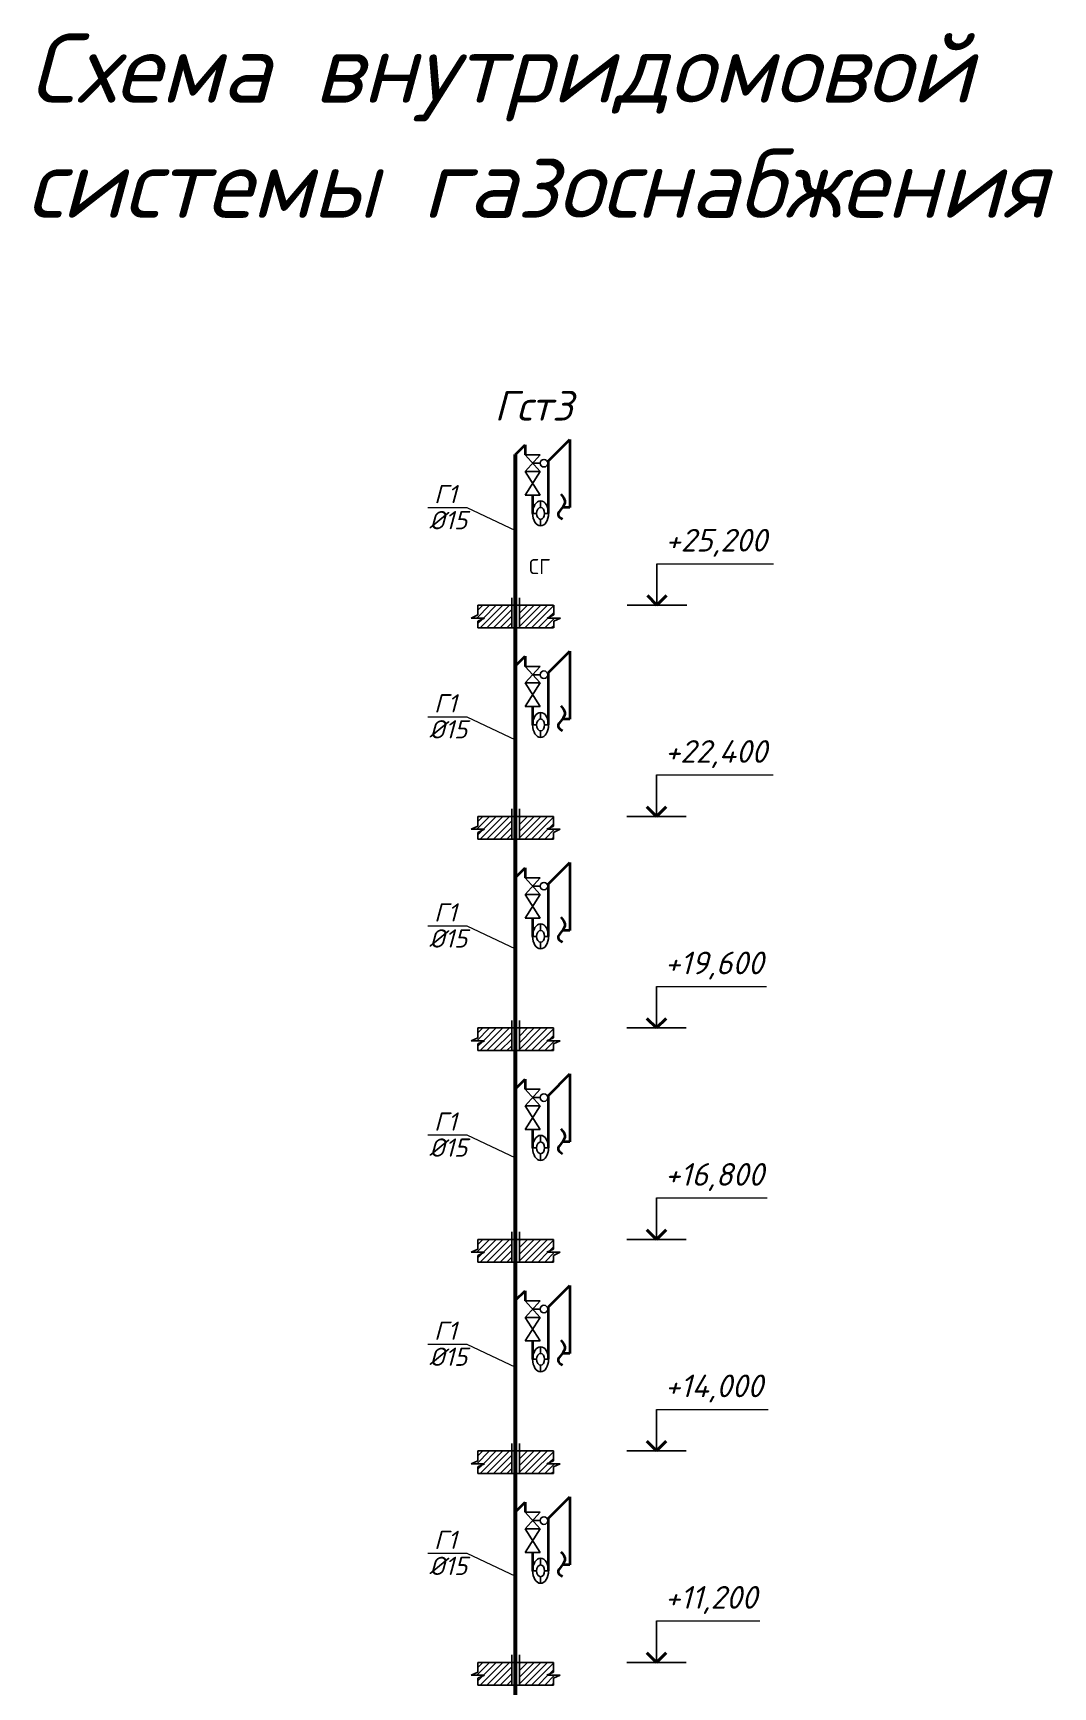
# Model space of a CAD drawing. Header units: millimetres. Extents: x -710977 to 10671, y -929782 to 89628.
# Drawn here: x 1031.2 to 1134.5, y 4424.6 to 4592.1 of the extents above; entities that cross this region are included whole.
import ezdxf

# ---------------------------------------------------------------- set-up
doc = ezdxf.new("R2010")
doc.units = ezdxf.units.MM
doc.header["$LTSCALE"] = 0.4
doc.layers.add('аксонометрия', color=84, linetype='Continuous')
doc.layers.add('кварталыИнфо', color=7, linetype='Continuous')
doc.layers.add('здания', color=7, linetype='Continuous', lineweight=25)
doc.layers.add('Надписи', color=7, linetype='Continuous', lineweight=20)
doc.styles.add('Zhenka', font='isocpeur.ttf', dxfattribs={"height": 400})
doc.styles.add('текстовый', font='isocpeui.ttf', dxfattribs={"height": 5})
pattern_1 = [(45, (693.2439, 4323.55185), (-0.33808543, 0.33808543), [])]
pattern_2 = [(45, (693.2439, 4344.97185), (-0.33808543, 0.33808543), [])]
pattern_3 = [(45, (693.2439, 4366.39185), (-0.33808543, 0.33808543), [])]
pattern_4 = [(45, (693.2439, 4387.81185), (-0.33808543, 0.33808543), [])]

msp = doc.modelspace()

# ---------------------------------------------------------------- hatches: boundary and pattern name
at = {"layer": 'аксонометрия', "lineweight": 25}
h = msp.add_hatch(dxfattribs=at)
h.set_pattern_fill('ANSI31', scale=3.825, style=0)
h.set_pattern_definition([(45, (693.2439, 4430.6287), (-0.33808543, 0.33808543), [])])
h.paths.add_polyline_path([(1079.679, 4531.898), (1079.679, 4534.193), (1076.236, 4534.193), (1076.236, 4533.205), (1075.558, 4532.893), (1076.915, 4532.893), (1076.236, 4532.58), (1076.236, 4531.898)])
h = msp.add_hatch(dxfattribs=at)
h.set_pattern_fill('ANSI31', scale=3.825, style=0)
h.set_pattern_definition([(45, (693.2439, 4409.2087), (-0.33808543, 0.33808543), [])])
h.paths.add_polyline_path([(1084.565, 4532.893), (1083.208, 4532.893), (1083.886, 4533.205), (1083.886, 4534.193), (1080.444, 4534.193), (1080.444, 4531.898), (1083.886, 4531.898), (1083.886, 4532.58)])
h = msp.add_hatch(dxfattribs=at)
h.set_pattern_fill('ANSI31', scale=3.825, style=0)
h.set_pattern_definition([(45, (693.2439, 4409.23185), (-0.33808543, 0.33808543), [])])
h.paths.add_polyline_path([(1079.679, 4510.501), (1079.679, 4512.796), (1076.236, 4512.796), (1076.236, 4511.808), (1075.558, 4511.496), (1076.915, 4511.496), (1076.236, 4511.183), (1076.236, 4510.501)])
h = msp.add_hatch(dxfattribs=at)
h.set_pattern_fill('ANSI31', scale=3.825, style=0)
h.set_pattern_definition(pattern_4)
h.paths.add_polyline_path([(1084.565, 4511.496), (1083.208, 4511.496), (1083.886, 4511.808), (1083.886, 4512.796), (1080.444, 4512.796), (1080.444, 4510.501), (1083.886, 4510.501), (1083.886, 4511.183)])
h = msp.add_hatch(dxfattribs=at)
h.set_pattern_fill('ANSI31', scale=3.825, style=0)
h.set_pattern_definition(pattern_4)
h.paths.add_polyline_path([(1079.679, 4489.081), (1079.679, 4491.376), (1076.236, 4491.376), (1076.236, 4490.388), (1075.558, 4490.076), (1076.915, 4490.076), (1076.236, 4489.763), (1076.236, 4489.081)])
h = msp.add_hatch(dxfattribs=at)
h.set_pattern_fill('ANSI31', scale=3.825, style=0)
h.set_pattern_definition(pattern_3)
h.paths.add_polyline_path([(1084.565, 4490.076), (1083.208, 4490.076), (1083.886, 4490.388), (1083.886, 4491.376), (1080.444, 4491.376), (1080.444, 4489.081), (1083.886, 4489.081), (1083.886, 4489.763)])
h = msp.add_hatch(dxfattribs=at)
h.set_pattern_fill('ANSI31', scale=3.825, style=0)
h.set_pattern_definition(pattern_3)
h.paths.add_polyline_path([(1079.679, 4467.661), (1079.679, 4469.956), (1076.236, 4469.956), (1076.236, 4468.968), (1075.558, 4468.656), (1076.915, 4468.656), (1076.236, 4468.343), (1076.236, 4467.661)])
h = msp.add_hatch(dxfattribs=at)
h.set_pattern_fill('ANSI31', scale=3.825, style=0)
h.set_pattern_definition(pattern_2)
h.paths.add_polyline_path([(1084.565, 4468.656), (1083.208, 4468.656), (1083.886, 4468.968), (1083.886, 4469.956), (1080.444, 4469.956), (1080.444, 4467.661), (1083.886, 4467.661), (1083.886, 4468.343)])
h = msp.add_hatch(dxfattribs=at)
h.set_pattern_fill('ANSI31', scale=3.825, style=0)
h.set_pattern_definition(pattern_2)
h.paths.add_polyline_path([(1079.679, 4446.241), (1079.679, 4448.536), (1076.236, 4448.536), (1076.236, 4447.548), (1075.558, 4447.236), (1076.915, 4447.236), (1076.236, 4446.923), (1076.236, 4446.241)])
h = msp.add_hatch(dxfattribs=at)
h.set_pattern_fill('ANSI31', scale=3.825, style=0)
h.set_pattern_definition(pattern_1)
h.paths.add_polyline_path([(1084.565, 4447.236), (1083.208, 4447.236), (1083.886, 4447.548), (1083.886, 4448.536), (1080.444, 4448.536), (1080.444, 4446.241), (1083.886, 4446.241), (1083.886, 4446.923)])
h = msp.add_hatch(dxfattribs=at)
h.set_pattern_fill('ANSI31', scale=3.825, style=0)
h.set_pattern_definition(pattern_1)
h.paths.add_polyline_path([(1079.679, 4424.821), (1079.679, 4427.116), (1076.236, 4427.116), (1076.236, 4426.128), (1075.558, 4425.816), (1076.915, 4425.816), (1076.236, 4425.503), (1076.236, 4424.821)])
h = msp.add_hatch(dxfattribs=at)
h.set_pattern_fill('ANSI31', scale=3.825, style=0)
h.set_pattern_definition([(45, (693.2439, 4302.13185), (-0.33808543, 0.33808543), [])])
h.paths.add_polyline_path([(1084.565, 4425.816), (1083.208, 4425.816), (1083.886, 4426.128), (1083.886, 4427.116), (1080.444, 4427.116), (1080.444, 4424.821), (1083.886, 4424.821), (1083.886, 4425.503)])

# ---------------------------------------------------------------- linework, layer by layer
at = {"color": 7, "lineweight": 35}
for p, q in [((1080.061, 4549.47), (1081.035, 4550.444)), ((1081.035, 4550.444), (1081.035, 4549.421)), ((1083.395, 4548.809), (1085.559, 4550.973)), ((1085.559, 4550.973), (1085.559, 4544.088)), ((1083.395, 4543.492), (1083.395, 4548.809)), ((1081.789, 4545.351), (1081.789, 4543.492)), ((1085.559, 4544.088), (1084.794, 4544.088)), ((1080.061, 4528.05), (1081.035, 4529.024)), ((1081.035, 4529.024), (1081.035, 4528.001)), ((1083.395, 4527.389), (1085.559, 4529.553)), ((1085.559, 4529.553), (1085.559, 4522.668)), ((1083.395, 4522.072), (1083.395, 4527.389)), ((1081.789, 4523.931), (1081.789, 4522.072)), ((1085.559, 4522.668), (1084.794, 4522.668)), ((1083.395, 4505.969), (1085.559, 4508.133)), ((1085.559, 4508.133), (1085.559, 4501.248)), ((1080.061, 4506.63), (1081.035, 4507.604)), ((1081.035, 4507.604), (1081.035, 4506.581)), ((1083.395, 4500.652), (1083.395, 4505.969)), ((1081.789, 4502.511), (1081.789, 4500.652)), ((1085.559, 4501.248), (1084.794, 4501.248)), ((1080.061, 4485.21), (1081.035, 4486.184)), ((1081.035, 4486.184), (1081.035, 4485.161)), ((1083.395, 4484.549), (1085.559, 4486.713)), ((1085.559, 4486.713), (1085.559, 4479.828)), ((1083.395, 4479.232), (1083.395, 4484.549)), ((1081.789, 4481.091), (1081.789, 4479.232)), ((1085.559, 4479.828), (1084.794, 4479.828)), ((1080.061, 4463.79), (1081.035, 4464.764)), ((1081.035, 4464.764), (1081.035, 4463.741)), ((1083.395, 4463.129), (1085.559, 4465.293)), ((1085.559, 4465.293), (1085.559, 4458.408)), ((1083.395, 4457.812), (1083.395, 4463.129)), ((1081.789, 4459.671), (1081.789, 4457.812)), ((1085.559, 4458.408), (1084.794, 4458.408)), ((1080.061, 4442.37), (1081.035, 4443.344)), ((1081.035, 4443.344), (1081.035, 4442.321)), ((1083.395, 4441.709), (1085.559, 4443.873)), ((1085.559, 4443.873), (1085.559, 4436.988)), ((1083.395, 4436.392), (1083.395, 4441.709)), ((1081.789, 4438.251), (1081.789, 4436.392)), ((1085.559, 4436.988), (1084.794, 4436.988))]:
    msp.add_line(p, q, dxfattribs=at)
at = {"color": 7, "lineweight": 20}
for p, q in [((1071.157, 4544.087), (1075.121, 4544.087)), ((1075.121, 4544.087), (1080.061, 4541.756)), ((1094.382, 4538.403), (1106.183, 4538.403)), ((1071.157, 4522.903), (1075.121, 4522.903)), ((1075.121, 4522.903), (1080.061, 4520.572)), ((1094.334, 4517.006), (1106.136, 4517.006)), ((1071.157, 4501.72), (1075.121, 4501.72)), ((1075.121, 4501.72), (1080.061, 4499.389)), ((1094.334, 4495.586), (1105.478, 4495.586)), ((1071.157, 4480.536), (1075.121, 4480.536)), ((1075.121, 4480.536), (1080.061, 4478.205)), ((1094.334, 4474.166), (1105.544, 4474.166)), ((1071.157, 4459.352), (1075.121, 4459.352)), ((1075.121, 4459.352), (1080.061, 4457.021)), ((1094.334, 4452.746), (1105.636, 4452.746)), ((1071.157, 4438.168), (1075.121, 4438.168)), ((1075.121, 4438.168), (1080.061, 4435.837)), ((1094.334, 4431.326), (1104.797, 4431.326))]:
    msp.add_line(p, q, dxfattribs=at)
at = {"color": 7, "lineweight": 25}
for p, q in [((1094.382, 4538.403), (1094.382, 4534.193)), ((1091.364, 4534.193), (1097.399, 4534.193)), ((1094.334, 4517.006), (1094.334, 4512.796)), ((1091.317, 4512.796), (1097.352, 4512.796)), ((1094.334, 4495.586), (1094.334, 4491.376)), ((1091.317, 4491.376), (1097.352, 4491.376)), ((1094.334, 4474.166), (1094.334, 4469.956)), ((1091.317, 4469.956), (1097.352, 4469.956)), ((1094.334, 4452.746), (1094.334, 4448.536)), ((1091.317, 4448.536), (1097.352, 4448.536)), ((1094.334, 4431.326), (1094.334, 4427.116)), ((1091.317, 4427.116), (1097.352, 4427.116))]:
    msp.add_line(p, q, dxfattribs=at)
at = {"color": 7, "lineweight": 35}
for points in [[(1084.637, 4545.427), (1085.039, 4544.758), (1084.743, 4544.019), (1084.36, 4543.342), (1084.803, 4542.9)], [(1084.637, 4524.007), (1085.039, 4523.338), (1084.743, 4522.599), (1084.36, 4521.922), (1084.803, 4521.48)], [(1084.637, 4502.587), (1085.039, 4501.918), (1084.743, 4501.179), (1084.36, 4500.502), (1084.803, 4500.06)], [(1084.637, 4481.167), (1085.039, 4480.498), (1084.743, 4479.759), (1084.36, 4479.082), (1084.803, 4478.64)], [(1084.637, 4459.747), (1085.039, 4459.078), (1084.743, 4458.339), (1084.36, 4457.662), (1084.803, 4457.22)], [(1084.637, 4438.327), (1085.039, 4437.658), (1084.743, 4436.919), (1084.36, 4436.242), (1084.803, 4435.8)]]:
    msp.add_spline(points, degree=3, dxfattribs=at)
at = {"layer": 'аксонометрия', "color": 7, "lineweight": 53}
for p, q in [((1080.061, 4531.898), (1080.061, 4549.47)), ((1080.061, 4528.073), (1080.061, 4531.898)), ((1080.061, 4356.713), (1080.061, 4528.073))]:
    msp.add_line(p, q, dxfattribs=at)
at = {"layer": 'аксонометрия', "color": 7, "lineweight": 25}
for p, q in [((1081.789, 4548.579), (1082.554, 4548.579)), ((1082.592, 4544.093), (1082.592, 4544.756)), ((1082.193, 4543.492), (1081.789, 4543.492)), ((1083.395, 4543.492), (1082.99, 4543.492)), ((1082.592, 4542.228), (1082.592, 4542.891)), ((1079.679, 4534.193), (1079.679, 4534.958)), ((1080.444, 4534.193), (1080.444, 4534.958)), ((1076.236, 4533.205), (1075.558, 4532.893)), ((1076.236, 4534.193), (1083.886, 4534.193)), ((1076.236, 4534.193), (1076.236, 4533.205)), ((1079.679, 4534.193), (1079.679, 4531.898)), ((1080.444, 4534.193), (1080.444, 4531.898)), ((1083.925, 4533.205), (1083.247, 4532.893)), ((1083.925, 4534.193), (1083.925, 4533.205)), ((1075.558, 4532.893), (1076.915, 4532.893)), ((1076.236, 4532.58), (1076.915, 4532.893)), ((1076.236, 4532.58), (1076.236, 4531.898)), ((1076.236, 4531.898), (1083.886, 4531.898)), ((1083.247, 4532.893), (1084.603, 4532.893)), ((1083.925, 4532.58), (1084.603, 4532.893)), ((1083.925, 4532.58), (1083.925, 4531.898)), ((1081.789, 4527.159), (1082.554, 4527.159)), ((1082.592, 4522.673), (1082.592, 4523.336)), ((1082.193, 4522.072), (1081.789, 4522.072)), ((1082.592, 4520.808), (1082.592, 4521.471)), ((1083.395, 4522.072), (1082.99, 4522.072)), ((1079.679, 4512.796), (1079.679, 4513.561)), ((1080.444, 4512.796), (1080.444, 4513.561)), ((1076.236, 4511.808), (1075.558, 4511.496)), ((1075.558, 4511.496), (1076.915, 4511.496)), ((1076.236, 4512.796), (1083.886, 4512.796)), ((1076.236, 4512.796), (1076.236, 4511.808)), ((1076.236, 4511.183), (1076.915, 4511.496)), ((1076.236, 4511.183), (1076.236, 4510.501)), ((1079.679, 4512.796), (1079.679, 4510.501)), ((1080.444, 4512.796), (1080.444, 4510.501)), ((1083.886, 4511.808), (1083.208, 4511.496)), ((1083.208, 4511.496), (1084.565, 4511.496)), ((1083.886, 4512.796), (1083.886, 4511.808)), ((1083.886, 4511.183), (1084.565, 4511.496)), ((1083.886, 4511.183), (1083.886, 4510.501)), ((1076.236, 4510.501), (1083.886, 4510.501)), ((1080.061, 4510.501), (1080.061, 4506.676)), ((1081.789, 4505.739), (1082.554, 4505.739)), ((1082.592, 4501.253), (1082.592, 4501.916)), ((1082.193, 4500.652), (1081.789, 4500.652)), ((1082.592, 4499.388), (1082.592, 4500.051)), ((1083.395, 4500.652), (1082.99, 4500.652)), ((1076.236, 4491.376), (1083.886, 4491.376)), ((1076.236, 4491.376), (1076.236, 4490.388)), ((1079.679, 4491.376), (1079.679, 4492.141)), ((1079.679, 4491.376), (1079.679, 4489.081)), ((1080.444, 4491.376), (1080.444, 4492.141)), ((1080.444, 4491.376), (1080.444, 4489.081)), ((1083.886, 4491.376), (1083.886, 4490.388)), ((1076.236, 4490.388), (1075.558, 4490.076)), ((1075.558, 4490.076), (1076.915, 4490.076)), ((1076.236, 4489.763), (1076.915, 4490.076)), ((1076.236, 4489.763), (1076.236, 4489.081)), ((1083.886, 4490.388), (1083.208, 4490.076)), ((1083.208, 4490.076), (1084.565, 4490.076)), ((1083.886, 4489.763), (1084.565, 4490.076)), ((1083.886, 4489.763), (1083.886, 4489.081)), ((1076.236, 4489.081), (1083.886, 4489.081)), ((1080.061, 4489.081), (1080.061, 4485.256)), ((1081.789, 4484.319), (1082.554, 4484.319)), ((1082.592, 4479.833), (1082.592, 4480.496)), ((1082.193, 4479.232), (1081.789, 4479.232)), ((1082.592, 4477.968), (1082.592, 4478.631)), ((1083.395, 4479.232), (1082.99, 4479.232)), ((1076.236, 4469.956), (1083.886, 4469.956)), ((1076.236, 4469.956), (1076.236, 4468.968)), ((1079.679, 4469.956), (1079.679, 4470.721)), ((1079.679, 4469.956), (1079.679, 4467.661)), ((1080.444, 4469.956), (1080.444, 4470.721)), ((1080.444, 4469.956), (1080.444, 4467.661)), ((1083.886, 4469.956), (1083.886, 4468.968)), ((1076.236, 4468.968), (1075.558, 4468.656)), ((1075.558, 4468.656), (1076.915, 4468.656)), ((1076.236, 4468.343), (1076.915, 4468.656)), ((1076.236, 4468.343), (1076.236, 4467.661)), ((1076.236, 4467.661), (1083.886, 4467.661)), ((1080.061, 4467.661), (1080.061, 4463.836)), ((1083.886, 4468.968), (1083.208, 4468.656)), ((1083.208, 4468.656), (1084.565, 4468.656)), ((1083.886, 4468.343), (1084.565, 4468.656)), ((1083.886, 4468.343), (1083.886, 4467.661)), ((1081.789, 4462.899), (1082.554, 4462.899)), ((1082.193, 4457.812), (1081.789, 4457.812)), ((1082.592, 4458.413), (1082.592, 4459.076)), ((1083.395, 4457.812), (1082.99, 4457.812)), ((1082.592, 4456.548), (1082.592, 4457.211)), ((1079.679, 4448.536), (1079.679, 4449.301)), ((1080.444, 4448.536), (1080.444, 4449.301)), ((1076.236, 4447.548), (1075.558, 4447.236)), ((1076.236, 4448.536), (1083.886, 4448.536)), ((1076.236, 4448.536), (1076.236, 4447.548)), ((1079.679, 4448.536), (1079.679, 4446.241)), ((1080.444, 4448.536), (1080.444, 4446.241)), ((1083.886, 4447.548), (1083.208, 4447.236)), ((1083.886, 4448.536), (1083.886, 4447.548)), ((1075.558, 4447.236), (1076.915, 4447.236)), ((1076.236, 4446.923), (1076.915, 4447.236)), ((1076.236, 4446.923), (1076.236, 4446.241)), ((1076.236, 4446.241), (1083.886, 4446.241)), ((1080.061, 4446.241), (1080.061, 4442.416)), ((1083.208, 4447.236), (1084.565, 4447.236)), ((1083.886, 4446.923), (1084.565, 4447.236)), ((1083.886, 4446.923), (1083.886, 4446.241)), ((1081.789, 4441.479), (1082.554, 4441.479)), ((1082.592, 4436.993), (1082.592, 4437.656)), ((1082.193, 4436.392), (1081.789, 4436.392)), ((1083.395, 4436.392), (1082.99, 4436.392)), ((1082.592, 4435.128), (1082.592, 4435.791)), ((1079.679, 4427.116), (1079.679, 4427.881)), ((1080.444, 4427.116), (1080.444, 4427.881)), ((1076.236, 4426.128), (1075.558, 4425.816)), ((1075.558, 4425.816), (1076.915, 4425.816)), ((1076.236, 4427.116), (1083.886, 4427.116)), ((1076.236, 4427.116), (1076.236, 4426.128)), ((1076.236, 4425.503), (1076.915, 4425.816)), ((1079.679, 4427.116), (1079.679, 4424.821)), ((1080.444, 4427.116), (1080.444, 4424.821)), ((1083.886, 4426.128), (1083.208, 4425.816)), ((1083.208, 4425.816), (1084.565, 4425.816)), ((1083.886, 4427.116), (1083.886, 4426.128)), ((1083.886, 4425.503), (1084.565, 4425.816)), ((1076.236, 4425.503), (1076.236, 4424.821)), ((1076.236, 4424.821), (1083.886, 4424.821)), ((1083.886, 4425.503), (1083.886, 4424.821))]:
    msp.add_line(p, q, dxfattribs=at)
for centre in [(1082.936, 4548.579), (1082.936, 4527.159), (1082.936, 4505.739), (1082.936, 4484.319), (1082.936, 4462.899), (1082.936, 4441.479)]:
    msp.add_circle(centre, 0.383, dxfattribs=at)
at = {"layer": 'аксонометрия', "color": 7, "lineweight": 25, "extrusion": (0, 0, -1)}
for centre, major_axis, ratio in [((1082.592, 4543.492), (0, -1.264), 0.6353435), ((1082.592, 4543.492), (0, -0.601), 0.6634455), ((1082.592, 4522.072), (0, -1.264), 0.6353435), ((1082.592, 4522.072), (0, -0.601), 0.6634455), ((1082.592, 4500.652), (0, -1.264), 0.6353435), ((1082.592, 4500.652), (0, -0.601), 0.6634455), ((1082.592, 4479.232), (0, -1.264), 0.6353435), ((1082.592, 4479.232), (0, -0.601), 0.6634455), ((1082.592, 4457.812), (0, -1.264), 0.6353435), ((1082.592, 4457.812), (0, -0.601), 0.6634455), ((1082.592, 4436.392), (0, -1.264), 0.6353435), ((1082.592, 4436.392), (0, -0.601), 0.6634455)]:
    msp.add_ellipse(centre, major_axis=major_axis, ratio=ratio, dxfattribs=at)
at = {"layer": 'кварталыИнфо', "ltscale": 0.12}
for p, q in [((1081.035, 4549.421), (1082.542, 4549.421)), ((1082.542, 4547.738), (1081.035, 4549.421)), ((1082.542, 4549.421), (1081.035, 4547.738)), ((1081.035, 4547.738), (1082.542, 4547.738)), ((1081.035, 4545.351), (1082.542, 4547.738)), ((1081.035, 4547.738), (1082.542, 4545.351)), ((1082.542, 4545.351), (1081.035, 4545.351)), ((1081.035, 4528.001), (1082.542, 4528.001)), ((1082.542, 4526.318), (1081.035, 4528.001)), ((1082.542, 4528.001), (1081.035, 4526.318)), ((1081.035, 4526.318), (1082.542, 4526.318)), ((1081.035, 4523.931), (1082.542, 4526.318)), ((1081.035, 4526.318), (1082.542, 4523.931)), ((1082.542, 4523.931), (1081.035, 4523.931)), ((1081.035, 4506.581), (1082.542, 4506.581)), ((1082.542, 4504.898), (1081.035, 4506.581)), ((1082.542, 4506.581), (1081.035, 4504.898)), ((1081.035, 4504.898), (1082.542, 4504.898)), ((1081.035, 4502.511), (1082.542, 4504.898)), ((1081.035, 4504.898), (1082.542, 4502.511)), ((1082.542, 4502.511), (1081.035, 4502.511)), ((1081.035, 4485.161), (1082.542, 4485.161)), ((1082.542, 4483.478), (1081.035, 4485.161)), ((1082.542, 4485.161), (1081.035, 4483.478)), ((1081.035, 4483.478), (1082.542, 4483.478)), ((1081.035, 4481.091), (1082.542, 4483.478)), ((1081.035, 4483.478), (1082.542, 4481.091)), ((1082.542, 4481.091), (1081.035, 4481.091)), ((1081.035, 4463.741), (1082.542, 4463.741)), ((1082.542, 4462.058), (1081.035, 4463.741)), ((1082.542, 4463.741), (1081.035, 4462.058)), ((1081.035, 4462.058), (1082.542, 4462.058)), ((1081.035, 4459.671), (1082.542, 4462.058)), ((1081.035, 4462.058), (1082.542, 4459.671)), ((1082.542, 4459.671), (1081.035, 4459.671)), ((1081.035, 4442.321), (1082.542, 4442.321)), ((1082.542, 4440.638), (1081.035, 4442.321)), ((1082.542, 4442.321), (1081.035, 4440.638)), ((1081.035, 4440.638), (1082.542, 4440.638)), ((1081.035, 4438.251), (1082.542, 4440.638)), ((1081.035, 4440.638), (1082.542, 4438.251)), ((1082.542, 4438.251), (1081.035, 4438.251))]:
    msp.add_line(p, q, dxfattribs=at)
at = {"layer": 'кварталыИнфо', "lineweight": 53, "ltscale": 0.12}
for q in [(1080.061, 4544.811), (1080.061, 4542.593), (1080.061, 4539.166)]:
    msp.add_line((1080.061, 4534.193), q, dxfattribs=at)
at = {"layer": 'Надписи', "color": 7, "linetype": 'ByBlock', "lineweight": 40, "ltscale": 0.2}
for p, q in [((1094.382, 4534.193), (1093.408, 4535.167)), ((1094.382, 4534.193), (1095.355, 4535.167)), ((1094.334, 4512.796), (1093.361, 4513.77)), ((1094.334, 4512.796), (1095.308, 4513.77)), ((1094.334, 4491.376), (1093.361, 4492.35)), ((1094.334, 4491.376), (1095.308, 4492.35)), ((1094.334, 4469.956), (1093.361, 4470.93)), ((1094.334, 4469.956), (1095.308, 4470.93)), ((1094.334, 4448.536), (1093.361, 4449.51)), ((1094.334, 4448.536), (1095.308, 4449.51)), ((1094.334, 4427.116), (1093.361, 4428.09)), ((1094.334, 4427.116), (1095.308, 4428.09))]:
    msp.add_line(p, q, dxfattribs=at)

# ---------------------------------------------------------------- texts
at = {"color": 7, "lineweight": 25, "insert": (1009.108, 4592.1), "char_height": 10, "attachment_point": 1, "style": 'текстовый'}
msp.add_mtext('\\pi21.464;{\\H0.7x;Cхема внутридомовой \\P\\pi0;системы газоснабжения} ', dxfattribs=at)
at = {"color": 7, "lineweight": 35, "insert": (1077.92, 4555.894), "char_height": 3, "width": 19.4202, "attachment_point": 1, "style": 'текстовый'}
msp.add_mtext('{\\fISOCPEUR|b0|i1|c204|p34;Гст3}', dxfattribs=at)
at = {"color": 7, "lineweight": 20, "char_height": 2.295, "width": 11.43295, "attachment_point": 1, "style": 'текстовый'}
for s, insert in [('{\\fISOCPEUR|b0|i1|c0|p34;+2\\fISOCPEUR|b0|i1|c204|p34;5\\fISOCPEUR|b0|i1|c0|p34;,\\fISOCPEUR|b0|i1|c204|p34;2\\fISOCPEUR|b0|i1|c0|p34;00}', (1095.217, 4541.927)), ('{\\fISOCPEUR|b0|i1|c0|p34;+22,400}', (1095.169, 4520.53)), ('{\\fISOCPEUR|b0|i1|c0|p34;+19,600}', (1095.169, 4499.11)), ('{\\fISOCPEUR|b0|i1|c0|p34;+16,800}', (1095.169, 4477.69)), ('{\\fISOCPEUR|b0|i1|c0|p34;+14,000}', (1095.169, 4456.27)), ('{\\fISOCPEUR|b0|i1|c0|p34;+11,200}', (1095.169, 4434.85))]:
    msp.add_mtext(s, dxfattribs=dict(at, insert=insert))
at = {"layer": 'аксонометрия', "color": 7, "lineweight": 35, "insert": (1081.416, 4538.869), "char_height": 1.53, "width": 2.3327, "attachment_point": 1, "style": 'Zhenka'}
msp.add_mtext('СГ', dxfattribs=at)
at = {"layer": 'здания', "color": 7, "lineweight": 20, "char_height": 1.848, "width": 13.48137, "attachment_point": 1, "style": 'текстовый'}
for s, insert in [('{\\fISOCPEUR|b0|i1|c204|p34;Г1}', (1071.798, 4546.371)), ('{\\fISOCPEUR|b0|i1|c204|p34;%%C15}', (1071.299, 4543.734)), ('{\\fISOCPEUR|b0|i1|c204|p34;Г1}', (1071.798, 4525.187)), ('{\\fISOCPEUR|b0|i1|c204|p34;%%C15}', (1071.299, 4522.55)), ('{\\fISOCPEUR|b0|i1|c204|p34;Г1}', (1071.798, 4504.003)), ('{\\fISOCPEUR|b0|i1|c204|p34;%%C15}', (1071.299, 4501.366)), ('{\\fISOCPEUR|b0|i1|c204|p34;Г1}', (1071.798, 4482.82)), ('{\\fISOCPEUR|b0|i1|c204|p34;%%C15}', (1071.299, 4480.183)), ('{\\fISOCPEUR|b0|i1|c204|p34;Г1}', (1071.798, 4461.636)), ('{\\fISOCPEUR|b0|i1|c204|p34;%%C15}', (1071.299, 4458.999)), ('{\\fISOCPEUR|b0|i1|c204|p34;Г1}', (1071.798, 4440.452)), ('{\\fISOCPEUR|b0|i1|c204|p34;%%C15}', (1071.299, 4437.815))]:
    msp.add_mtext(s, dxfattribs=dict(at, insert=insert))

doc.saveas('drawing.dxf')
